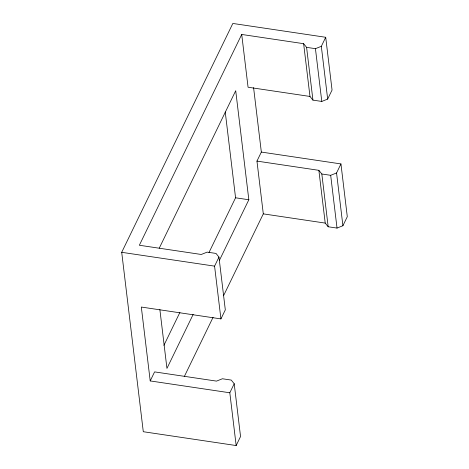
<?xml version="1.0" encoding="UTF-8"?>
<svg xmlns="http://www.w3.org/2000/svg" width="469" height="469" viewBox="0 0 469 469"><rect width="100%" height="100%" fill="white"/><g stroke="black" fill="none" stroke-linecap="round" stroke-linejoin="round"><path stroke-width="0.7" d="M234.207 383.748L240.55 436.516L236.165 445.55L143.291 431.715L121.706 252.31L232.835 23.45L325.709 37.286L332.058 90.054L327.673 99.088L321.787 101.439L312.94 100.12L309.98 96.45L303.631 43.687L241.717 34.46L139.357 245.246L201.277 254.474L207.163 252.123L216.01 253.436L218.97 257.106L225.313 309.874L220.928 318.908L141.321 307.048L150.209 380.928L229.816 392.782L234.207 383.748L231.246 380.078L222.4 378.759L216.514 381.115L154.594 371.888L150.209 380.928M159.267 248.154L235.714 90.716L248.834 199.765L219.404 260.371M163.916 345.342L179.908 312.407M209.016 252.463L235.567 197.789L225.243 112.003M223.637 295.546L263.302 213.87L256.953 161.102L261.339 152.067L253.582 87.609M220.928 318.908L214.579 266.14L218.97 257.106M327.673 99.088L321.324 46.32L325.709 37.286M193.175 314.382L166.946 368.399L159.865 309.511M184.294 376.572L213.084 317.284M256.953 161.102L318.867 170.329L325.216 223.092L328.177 226.762L337.023 228.081L342.909 225.73L336.56 172.961L340.945 163.927L261.339 152.067M342.909 225.73L347.295 216.696L340.945 163.927M303.631 43.687L306.591 47.357L315.438 48.67L321.324 46.32M318.867 170.329L321.828 173.999L330.674 175.312L336.56 172.961M309.98 96.45L248.066 87.228L241.717 34.46M235.567 197.789L248.834 199.765M263.302 213.87L325.216 223.092M121.706 252.31L214.579 266.14M315.438 48.67L321.787 101.439M330.674 175.312L337.023 228.081M306.591 47.357L312.94 100.12M321.828 173.999L328.177 226.762M229.816 392.782L236.165 445.55"/></g></svg>
